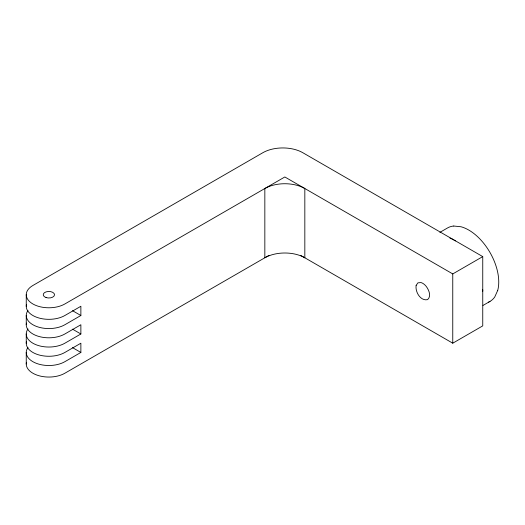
<?xml version="1.0" encoding="UTF-8"?>
<svg xmlns="http://www.w3.org/2000/svg" width="525" height="525" viewBox="0 0 525 525"><rect width="100%" height="100%" fill="white"/><g stroke="black" fill="none" stroke-linecap="round" stroke-linejoin="round"><path stroke-width="0.79" d="M497.726 290.371L494.734 297.006A42.427 24.498 60 0 1 488.545 302.151M26.44 304.566A22.621 13.059 0 0 0 38.87 317.986A22.621 13.059 0 0 0 64.87 315.505L80.87 306.272L80.87 315.505L64.87 324.745A22.621 13.059 0 0 1 36.304 326.366A22.621 13.059 0 0 1 27.969 310.511M26.44 323.039A22.621 13.059 0 0 0 38.87 336.459A22.621 13.059 0 0 0 64.87 333.979L80.87 324.745L80.87 333.979L64.87 343.212A22.621 13.059 0 0 1 36.304 344.84A22.621 13.059 0 0 1 27.969 328.978M26.44 341.512A22.621 13.059 0 0 0 38.87 354.926A22.621 13.059 0 0 0 64.87 352.452L80.87 343.212L80.87 352.452L64.87 361.686A22.621 13.059 0 0 1 36.304 363.313A22.621 13.059 0 0 1 27.969 347.452M268.971 255.393L64.87 373.229A22.621 13.059 0 0 1 38.87 375.71A22.621 13.059 0 0 1 26.44 362.289M439.898 232.365L447.549 227.948A42.427 24.498 60 0 1 453.758 226.026M482.751 256.607L302.827 152.722A28.278 16.328 0 0 0 262.835 152.722L32.878 285.488A22.621 13.059 0 0 0 32.878 303.962A22.621 13.059 0 0 0 64.87 303.962L284.832 176.971L452.76 273.925L482.751 256.607L482.751 325.874L452.76 343.192L300.687 255.393M483.013 305.432L489.969 301.416M453.758 226.032L460.996 226.754A42.4 24.485 60 0 1 489.963 252.44A42.4 24.485 60 0 1 497.726 290.371M449.938 238.088L452.76 239.288A42.427 24.498 60 0 1 455.365 240.916M72.522 310.688L80.87 315.505M72.522 329.162L80.87 333.979M72.522 347.629L80.87 352.452M452.76 273.925L452.76 343.192M26.25 294.728L26.25 306.272M26.25 315.505L26.25 324.745M26.25 333.979L26.25 343.212M26.25 352.452L26.25 363.996M482.731 289.728A42.427 24.498 60 0 1 482.757 291.244M416.141 285.364C415.039 291.71 420.4 301.278 427.613 299.637C431.602 296.12 428.853 289.885 426.195 286.361A9.778 5.644 60 0 0 420.991 282.568L417.92 282.844L416.141 285.364M304.828 257.782L304.828 188.514A28.278 16.328 0 0 0 264.836 188.514L264.836 257.782A28.278 16.328 0 0 1 304.828 257.782M46.042 297.557A5.657 3.268 0 0 0 54.528 294.728A5.657 3.268 0 0 0 46.042 291.9A5.657 3.268 0 0 0 46.042 297.557"/></g></svg>
